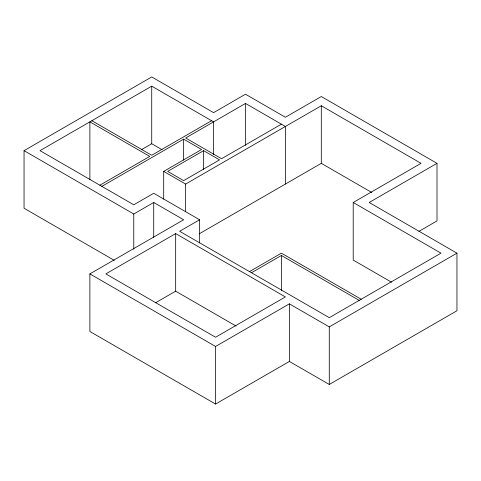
<?xml version="1.0" encoding="UTF-8"?>
<svg xmlns="http://www.w3.org/2000/svg" width="481" height="481" viewBox="0 0 481 481"><rect width="100%" height="100%" fill="white"/><g stroke="black" fill="none" stroke-linecap="round" stroke-linejoin="round"><path stroke-width="0.72" d="M114.292 260.353L24.05 208.249L24.05 150.661L151.725 76.948L213.57 112.656L245.484 94.228L285.383 117.262L321.296 96.531L437.001 163.33L437.001 220.923L418.915 231.361M213.57 154.774L213.57 121.867L151.725 86.165L40.007 150.661L133.772 204.798L153.722 193.278L199.603 219.769L199.603 242.953M141.318 149.759L151.725 143.753L162.133 149.759M99.856 185.215L149.729 156.421L89.881 121.867L89.881 179.455M211.574 120.719L151.725 155.267L91.877 120.719M101.852 186.369L183.646 139.147L201.599 149.513L163.696 171.392L163.696 199.068M285.383 184.067L285.383 126.473L245.484 103.439L185.642 137.993L221.549 158.724L281.397 124.17M203.595 150.661L167.683 171.392L183.646 180.609L219.552 159.878L203.595 150.661L203.595 169.378M24.05 150.661L133.772 214.009L153.722 202.489L183.646 219.769L89.881 273.899L89.881 331.487L215.566 404.052L289.376 361.435L329.275 384.469L456.95 310.756L456.95 253.168L369.174 202.489L437.001 163.33M163.696 171.392L185.642 184.061L321.296 105.742L421.043 163.33L353.216 202.489L353.216 260.083L391.576 282.227M175.667 233.592L105.844 273.899L215.566 337.247L285.383 296.933L175.667 233.592L175.667 291.179L236.045 326.04M199.603 219.769L179.653 231.283L329.275 317.67L440.993 253.168L353.216 202.489M199.242 233.802L321.296 163.33L371.813 192.502M155.622 302.747L175.667 291.179M249.477 271.597L281.397 253.168L361.195 299.242M251.473 272.751L281.397 255.471L359.199 300.391M89.881 273.899L215.566 346.464L289.376 303.848L329.275 326.882L456.95 253.168M329.275 326.882L329.275 384.469M321.296 105.742L321.296 163.33M289.376 303.848L289.376 361.435M281.397 255.471L281.397 290.626M245.484 103.439L245.484 145.322M215.566 346.464L215.566 404.052M185.642 184.061L185.642 211.736M183.646 139.147L183.646 160.089M153.722 202.489L153.722 237.644M151.725 86.165L151.725 143.753M133.772 214.009L133.772 249.158"/></g></svg>
